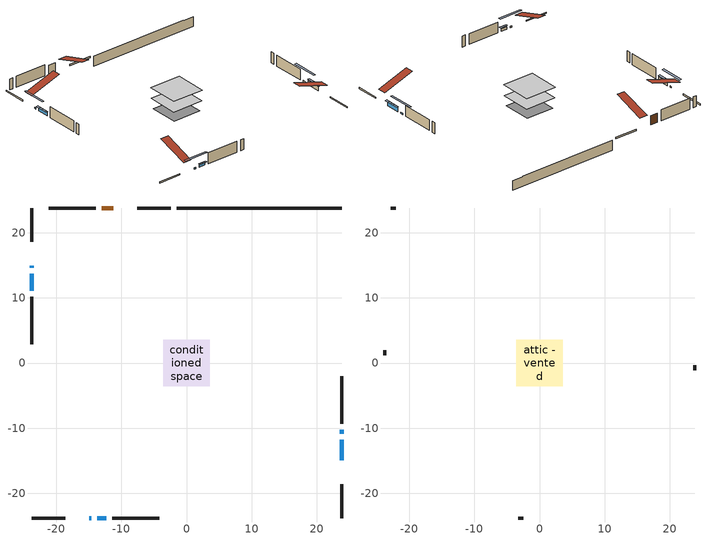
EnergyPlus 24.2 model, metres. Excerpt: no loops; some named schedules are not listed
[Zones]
conditioned space
 floor adiabatic (AdiabaticFloorConstruction): -3.53,-3.53 -3.53,3.53 3.53,3.53 3.53,-3.53 z0.61
 floor foundation (Slab1 construction): -3.22,-3.22 -3.22,3.22 3.22,3.22 3.22,-3.22 z-1.68
 floor foundation (Slab2 construction): -1.07,-1.07 -1.07,1.07 1.07,1.07 1.07,-1.07 z0
 wall outside (RimJoist1 construction): -2.43,23.79 -7.58,23.79 / -23.79,-23.79 -18.65,-23.79 / -23.79,23.79 -23.79,18.65 / 23.79,-23.79 23.79,-18.65 z0.61:0.91
 wall outside (AdiabaticWallConstruction 1): -11.28,23.79 -12.99,23.79 z0.61:2.64
 wall outside (AdiabaticWallConstruction): 23.79,-14.95 23.79,-11.81 z0.61:1.59; -14.95,-23.79 -14.62,-23.79 / -23.79,14.95 -23.79,14.62 / 23.79,-10.88 23.79,-10.22 z0.61:0.92; -13.69,-23.79 -12.35,-23.79 z0.61:1.23; -23.79,13.69 -23.79,11.07 z0.61:1.42
 wall outside (Wall1 construction): -13.92,23.79 -21.18,23.79 / -11.43,-23.79 -4.17,-23.79 / -23.79,10.15 -23.79,2.89 / 23.79,-9.3 23.79,-2.04 z0.61:3.05
 wall foundation (FoundationWall1 construction): -1.5,23.79,-1.68 -1.5,23.79,0.61 21.26,23.79,0.61 21.26,23.79,0.45 23.79,23.79,0.45 23.79,23.79,-1.68
 window (WindowConstruction): 23.79,-14.95 23.79,-11.81 z0.61:1.59
 window (WindowConstruction 4): -14.95,-23.79 -14.62,-23.79 z0.61:0.91
 window (WindowConstruction 5): -23.79,14.95 -23.79,14.62 z0.61:0.91
 window (WindowConstruction 1): -13.69,-23.79 -12.35,-23.79 z0.61:1.23
 window (WindowConstruction 2): -23.79,13.69 -23.79,11.07 z0.61:1.42
 window (WindowConstruction 3): 23.79,-10.88 23.79,-10.23 z0.61:0.91
 door (Door): -11.28,23.79 -12.99,23.79 z0.61:2.64
 ceiling adiabatic (AdiabaticFloorConstruction): 3.53,-3.53 3.53,3.53 -3.53,3.53 -3.53,-3.53 z0.61
attic - vented
 floor to conditioned space (Floor1 construction Reversed): -3.6,-3.6 -3.6,3.6 3.6,3.6 3.6,-3.6 z3.05
 wall outside (Wall2 construction): -22.1,23.79 -22.87,23.79 / -3.24,-23.79 -2.48,-23.79 / -23.79,1.96 -23.79,1.2 / 23.79,-1.11 23.79,-0.35 z0.61:3.05
 roof outside (Roof1 construction): -10.35,23.79,3.05 -10.35,16.78,5.39 -8.5,16.78,5.39 -8.5,23.79,3.05; -15.87,-23.79,3.05 -15.87,-16.78,5.39 -17.72,-16.78,5.39 -17.72,-23.79,3.05; -23.79,15.87,3.05 -16.78,15.87,5.39 -16.78,17.72,5.39 -23.79,17.72,3.05; 23.79,-15.87,3.05 16.78,-15.87,5.39 16.78,-17.72,5.39 23.79,-17.72,3.05
shading: 23.79,-11.61 23.79,-15.15 24.21,-15.15 24.21,-11.61 z1.79; -12.04,-23.79 -17.52,-23.79 -17.52,-24.21 -12.04,-24.21 z3.49; -23.79,12.04 -23.79,17.52 -24.21,17.52 -24.21,12.04 z3.49; -12.15,-23.79 -13.89,-23.79 -13.89,-24.21 -12.15,-24.21 z1.43; -23.79,10.87 -23.79,13.89 -24.21,13.89 -24.21,10.87 z1.62; 23.79,-7.65 23.79,-13.46 24.21,-13.46 24.21,-7.65 z3.49
[Building]
Building 1: Terrain=Suburbs
[Site:Location]
Brandon AP_MB: Latitude {deg}=49.91; Longitude {deg}=-99.95; Time Zone {hr}=-6; Elevation {m}=409; Keep Site Location Information=Yes
[Site:GroundTemperature:Shallow]
-3.6548, -6.30175, -6.51373, -5.25761, -0.215017, 4.80409, 9.15538, 11.9118, 12.146, 9.9041, 5.66376, 0.798623
[Site:WaterMainsTemperature]
Calculation Method=Schedule; Temperature Schedule=mains temperature schedule
[Material] Roughness=Rough; Thermal Absorptance=0.9
Name | Thickness {m} | Conductivity {W/m-K} | Density {kg/m3} | Specific Heat {J/kg-K} | Solar Absorptance | Visible Absorptance
asphalt or fiberglass shingles | 0.00635 | 0.162714 | 1121.4 | 1465.45 | 0.84 | 0.84
ceiling loosefill ins | 0.0846667 | 0.0480833 | 16.02 | 1046.75 | 0.7 | 0.7
ceiling stud and cavity | 0.1397 | 0.0874721 | 65.682 | 1177.47 | 0.7 | 0.7
concrete 4.0 in. | 0.1016 | 1.803125 | 2242.8 | 837.4 | 0.7 | 0.7
concrete 8.0 in. | 0.2032 | 1.803125 | 2242.8 | 837.4 | 0.7 | 0.7
door material | 0.04445 | 0.188738 | 512.64 | 1214.23 | 0.7 | 0.7
floor covering | 0.0127 | 0.0433444 | 54.468 | 1339.84 | 0.6 | 0.6
floor rigid ins; wall rigid ins | 0.512978 | 0.029427 | 32.04 | 1214.23 | 0.7 | 0.7
floor stud and cavity | 0.1397 | 1.75129 | 37.0049 | 1207.88 | 0.7 | 0.7
furniture material conditioned space 1 | 0.1524 | 0.115458 | 640.8 | 1214.23 | 0.6 | 0.6
gypsum board | 0.0127 | 0.160291 | 801 | 837.4 | 0.6 | 0.6
osb sheathing 0.5 in. | 0.0127 | 0.115458 | 512.64 | 1214.23 | 0.7 | 0.7
osb sheathing 0.75 in. | 0.01905 | 0.115458 | 512.64 | 1214.23 | 0.7 | 0.7
osb sheathing 2.0 in. | 0.0508 | 0.115458 | 512.64 | 1214.23 | 0.7 | 0.7
rim joist stud and cavity | 0.0508 | 0.029095 | 125.044 | 1163.47 | 0.6 | 0.6
wall stud and cavity | 0.1397 | 0.117888 | 139.0536 | 1170.24 | 0.7 | 0.7
wall stud and cavity 1 | 0.0889 | 6.1454 | 50.32683 | 1063.81 | 0.6 | 0.6
wall stud and cavity 2 | 0.0889 | 0.380278 | 52.3479 | 1209.89 | 0.7 | 0.7
wall stud and cavity 3 | 0.0889 | 0.391764 | 83.0341 | 1211.67 | 0.7 | 0.7
wood siding | 0.0254 | 0.102417 | 544.68 | 1172.36 | 0.4 | 0.4
wood siding 1 | 0.00254 | 0.102417 | 544.68 | 1172.36 | 0.4 | 0.4
wood siding 2; wood siding 3; wood siding 4 | 0.0254 | 0.102417 | 544.68 | 1172.36 | 0.7 | 0.7
[WindowMaterial:SimpleGlazingSystem]
Name | U-Factor {W/m2-K} | Solar Heat Gain Coefficient
WindowMaterial | 2.77314 | 0.65
WindowMaterial 1 | 2.750991 | 0.59
WindowMaterial 2 | 2.765186 | 0.63
WindowMaterial 3 | 2.680016 | 0.43
WindowMaterial 4 | 4.391933 | 0.49
[Construction]
AdiabaticFloorConstruction: floor stud and cavity, floor rigid ins, osb sheathing 0.75 in., floor covering
AdiabaticWallConstruction: wood siding 3, wall rigid ins, wall stud and cavity 2, gypsum board
AdiabaticWallConstruction 1: wood siding 4, wall rigid ins, wall stud and cavity 2, gypsum board
Door: door material
Floor1 construction Reversed: gypsum board, ceiling stud and cavity, ceiling loosefill ins
FoundationWall1 construction: concrete 8.0 in.
furniture construction conditioned space 1: furniture material conditioned space 1
PartitionWallConstruction: gypsum board, wall stud and cavity 3, gypsum board
RimJoist1 construction: wood siding 2, osb sheathing 2.0 in., rim joist stud and cavity
Roof1 construction: asphalt or fiberglass shingles
Slab1 construction; Slab2 construction: concrete 4.0 in.
Wall1 construction: wood siding, osb sheathing 0.5 in., wall stud and cavity, gypsum board
Wall2 construction: wood siding 1, wall stud and cavity 1
WindowConstruction: WindowMaterial
WindowConstruction 1: WindowMaterial 1
WindowConstruction 2: WindowMaterial 2
WindowConstruction 3; WindowConstruction 4: WindowMaterial 3
WindowConstruction 5: WindowMaterial 4
[Zone] Multiplier=1; Part of Total Floor Area=Yes
Name | Volume {m3}
attic - vented | 19.6776
conditioned space | 228.4
[Space]
Name | Zone | Volume {m3}
attic - vented 1 | attic - vented | 19.6776
conditioned space 1 | conditioned space | 228.4
[ZoneInfiltration:EffectiveLeakageArea]
infil attic - vented 1: Zone or Space=attic - vented 1; Schedule=Always On Discrete; Effective Air Leakage Area {cm2}=1752.68; Stack Coefficient=0.000332131; Wind Coefficient=1.23133e-05
[ZoneMixing]
whole house fan mix: Zone or Space=attic - vented; Schedule=Always On Continuous; Design Flow Rate Calculation Method=Flow/Zone; Design Flow Rate {m3/s}=0; Source Zone or Space=conditioned space
[SurfaceProperty:ExposedFoundationPerimeter] Exposed Perimeter Calculation Method=TotalExposedPerimeter
Name | Total Exposed Perimeter {m}
Slab1 | 25.298
Slab2 | 6.40101
[InternalMass] Zone or ZoneList=conditioned space; Space or SpaceList=conditioned space 1
Name | Construction | Surface Area {m2}
furniture mass conditioned space 1 | furniture construction conditioned space 1 | 38.352
partition wall mass | PartitionWallConstruction | 95.8801
[Lights]
interior lighting: Zone or ZoneList or Space or SpaceList=conditioned space 1; Schedule=interior lighting schedule; Design Level Calculation Method=LightingLevel; Lighting Level {W}=343.2; Return Air Fraction=0; Fraction Radiant=0.6; Fraction Visible=0.2; Fraction Replaceable=1
[People]
occupants: Zone or ZoneList or Space or SpaceList=conditioned space 1; Number of People Schedule=occupants schedule; Number of People Calculation Method=People; Number of People=3; Fraction Radiant=0.314171; Sensible Heat Fraction=0.56303; Activity Level Schedule=occupants activity schedule; Carbon Dioxide Generation Rate {m3/s-W}=0; Enable ASHRAE 55 Comfort Warnings=No; Mean Radiant Temperature Calculation Type=EnclosureAveraged
[ElectricEquipment] Zone or ZoneList or Space or SpaceList=conditioned space 1; Design Level Calculation Method=EquipmentLevel
Name | Schedule | Design Level {W} | Fraction Latent | Fraction Radiant | Fraction Lost
clothes dryer | clothes dryer schedule | 140.772 | 0.015 | 0.081 | 0.85
clothes washer | clothes washer schedule | 32.1985 | 0.03 | 0.162 | 0.7
cooking range | cooking range schedule | 215.147 | 0.08 | 0.432 | 0.2
dishwasher | dishwasher schedule | 66.8632 | 0.3 | 0.18 | 0.4
fridge | fridge schedule | 72.9452 | 0 | 0.6 | 0
mech vent house fan | mech vent house fan schedule | 10 | 0 | 0 | 1
mech vent house fan cfis | mech vent house fan cfis schedule | 0 | 0 | 0 | 0
misc plug loads | misc plug loads schedule | 494.7 | 0.045 | 0.513 | 0.1
whole house fan | Always On Discrete | 0 | 0 | 0 | 1
[OtherEquipment] Zone or ZoneList or Space or SpaceList=conditioned space 1; Design Level Calculation Method=EquipmentLevel
Name | Fuel Type | Schedule | Design Level {W} | Fraction Latent | Fraction Radiant | Fraction Lost
clothes dryer 1 | Electricity | clothes dryer schedule | 0 | 0.015 | 0.081 | 0.85
cooking range 1 | Electricity | cooking range schedule | 0 | 0.08 | 0.432 | 0.2
general water use latent | None | general water use schedule | 62.594 | 1 | 0 | 0
general water use sensible | None | general water use schedule | -61.6891 | 0 | 0.6 | 0
mech vent house fan latent load | None | Always On Discrete | 0 | 1 | 0 | 0
mech vent house fan sensible load | None | Always On Discrete | 0 | 0 | 0 | 0
water heater energy adjustment1 | Electricity | Always On Discrete | 0.01 | 0 | 0 | 1
[ZoneInfiltration:DesignFlowRate] Zone or ZoneList or Space or SpaceList=conditioned space 1; Schedule=Always On Discrete; Design Flow Rate Calculation Method=Flow/Zone; Design Flow Rate {m3/s}=0
infil flow; natural vent flow; whole house fan flow
[AvailabilityManager:Scheduled]
furnace airloop Availability Manager: Schedule=Always On Discrete
[Foundation:Kiva] Initial Indoor Air Temperature {C}=21; Wall Depth Below Slab {m}=0.2032
Name | Wall Height Above Grade {m}
Foundation Kiva 1 | 0.609996
Foundation Kiva 2 | 0.1016
[Foundation:Kiva:Settings]
Soil Conductivity {W/m-K}=0.849921; Soil Density {kg/m3}=1842.3; Soil Specific Heat {J/kg-K}=418.7; Ground Solar Absorptivity=0.9; Ground Thermal Absorptivity=0.9; Ground Surface Roughness {m}=0.03; Far-Field Width {m}=40; Deep-Ground Boundary Condition=ZeroFlux; Deep-Ground Depth {m}=40; Minimum Cell Dimension {m}=0.2; Maximum Cell Growth Coefficient=3; Simulation Timestep=Timestep
[Exterior:Lights]
exterior lighting: Schedule=exterior lighting schedule; Design Level {W}=75.6
[EnergyManagementSystem:GlobalVariable]
furnace_airloop_Fan_RTF
infil_program_Qfan
infil_program_Qinf
natural_vent_program_Qnv
natural_vent_program_Qwhf
[EnergyManagementSystem:Sensor]
Name | Output:Variable or Output:Meter Index Key | Output:Variable or Output:Meter
airflow_gain | infil flow | Infiltration Sensible Heat Gain Energy
airflow_gain_1 | natural vent flow | Infiltration Sensible Heat Gain Energy
airflow_gain_2 | whole house fan flow | Infiltration Sensible Heat Gain Energy
airflow_loss | infil flow | Infiltration Sensible Heat Loss Energy
airflow_loss_1 | natural vent flow | Infiltration Sensible Heat Loss Energy
airflow_loss_2 | whole house fan flow | Infiltration Sensible Heat Loss Energy
clg_load_cond |  | Cooling:EnergyTransfer:Zone:CONDITIONED SPACE
clg_sp_s; clg_sp_s_1 | cooling setpoint | Schedule Value
clothes_dryer_exhaust_0_sch_s | clothes dryer exhaust 0 schedule | Schedule Value
cool_season | cooling season schedule | Schedule Value
htg_load_cond |  | Heating:EnergyTransfer:Zone:CONDITIONED SPACE
htg_sp_s; htg_sp_s_1 | heating setpoint | Schedule Value
ig_ee_conv | clothes dryer | Electric Equipment Convective Heating Energy
ig_ee_conv_2 | cooking range | Electric Equipment Convective Heating Energy
ig_ee_conv_4 | fridge | Electric Equipment Convective Heating Energy
ig_ee_conv_5 | misc plug loads | Electric Equipment Convective Heating Energy
ig_ee_conv_6 | whole house fan | Electric Equipment Convective Heating Energy
ig_ee_rad | clothes dryer | Electric Equipment Radiant Heating Energy
ig_ee_rad_2 | cooking range | Electric Equipment Radiant Heating Energy
ig_ee_rad_4 | fridge | Electric Equipment Radiant Heating Energy
ig_ee_rad_5 | misc plug loads | Electric Equipment Radiant Heating Energy
ig_ee_rad_6 | whole house fan | Electric Equipment Radiant Heating Energy
ig_lgt_conv | interior lighting | Lights Convective Heating Energy
ig_lgt_rad | interior lighting | Lights Radiant Heating Energy
ig_lgt_vis | interior lighting | Lights Visible Radiation Heating Energy
ig_oe_conv | clothes dryer 1 | Other Equipment Convective Heating Energy
ig_oe_conv_1 | cooking range 1 | Other Equipment Convective Heating Energy
ig_oe_conv_2 | general water use latent | Other Equipment Convective Heating Energy
ig_oe_conv_3 | general water use sensible | Other Equipment Convective Heating Energy
ig_oe_conv_4 | water heater energy adjustment1 | Other Equipment Convective Heating Energy
ig_oe_rad | clothes dryer 1 | Other Equipment Radiant Heating Energy
ig_oe_rad_1 | cooking range 1 | Other Equipment Radiant Heating Energy
ig_oe_rad_2 | general water use latent | Other Equipment Radiant Heating Energy
ig_oe_rad_3 | general water use sensible | Other Equipment Radiant Heating Energy
ig_oe_rad_4 | water heater energy adjustment1 | Other Equipment Radiant Heating Energy
ig_ppl_conv | occupants | People Convective Heating Energy
ig_ppl_rad | occupants | People Radiant Heating Energy
im_conv | furniture mass conditioned space 1 | Surface Inside Face Convection Heat Gain Energy
im_conv_1 | partition wall mass | Surface Inside Face Convection Heat Gain Energy
im_ig | furniture mass conditioned space 1 | Surface Inside Face Internal Gains Radiation Heat Gain Energy
im_ig_1 | partition wall mass | Surface Inside Face Internal Gains Radiation Heat Gain Energy
im_lgt | furniture mass conditioned space 1 | Surface Inside Face Lights Radiation Heat Gain Energy
im_lgt_1 | partition wall mass | Surface Inside Face Lights Radiation Heat Gain Energy
im_sol | furniture mass conditioned space 1 | Surface Inside Face Solar Radiation Heat Gain Energy
im_sol_1 | partition wall mass | Surface Inside Face Solar Radiation Heat Gain Energy
im_surf | furniture mass conditioned space 1 | Surface Inside Face Net Surface Thermal Radiation Heat Gain Energy
im_surf_1 | partition wall mass | Surface Inside Face Net Surface Thermal Radiation Heat Gain Energy
mv_conv | mech vent house fan | Electric Equipment Convective Heating Energy
mv_conv_1 | mech vent house fan cfis | Electric Equipment Convective Heating Energy
mv_conv_2 | mech vent house fan latent load | Other Equipment Convective Heating Energy
mv_conv_3 | mech vent house fan sensible load | Other Equipment Convective Heating Energy
mv_rad | mech vent house fan | Electric Equipment Radiant Heating Energy
mv_rad_1 | mech vent house fan cfis | Electric Equipment Radiant Heating Energy
mv_rad_2 | mech vent house fan latent load | Other Equipment Radiant Heating Energy
mv_rad_3 | mech vent house fan sensible load | Other Equipment Radiant Heating Energy
natural_vent_s | natural vent schedule | Schedule Value
out_pb_s |  | Site Outdoor Air Barometric Pressure
out_wt_s |  | Site Outdoor Air Humidity Ratio
site_vw_s |  | Site Wind Speed
ss_back_out | Window1 | Surface Window Shortwave from Zone Back Out Window Heat Transfer Rate
ss_back_out_1 | Window11 | Surface Window Shortwave from Zone Back Out Window Heat Transfer Rate
ss_back_out_2 | Window12 | Surface Window Shortwave from Zone Back Out Window Heat Transfer Rate
ss_back_out_3 | Window4 | Surface Window Shortwave from Zone Back Out Window Heat Transfer Rate
ss_back_out_4 | Window6 | Surface Window Shortwave from Zone Back Out Window Heat Transfer Rate
ss_back_out_5 | Window9 | Surface Window Shortwave from Zone Back Out Window Heat Transfer Rate
ss_conv | Door1 | Surface Inside Face Convection Heat Gain Energy
ss_conv_1 | Window1 | Surface Inside Face Convection Heat Gain Energy
ss_conv_2 | Window11 | Surface Inside Face Convection Heat Gain Energy
ss_conv_3 | Window12 | Surface Inside Face Convection Heat Gain Energy
ss_conv_4 | Window4 | Surface Inside Face Convection Heat Gain Energy
ss_conv_5 | Window6 | Surface Inside Face Convection Heat Gain Energy
ss_conv_6 | Window9 | Surface Inside Face Convection Heat Gain Energy
ss_ig | Door1 | Surface Inside Face Internal Gains Radiation Heat Gain Energy
ss_ig_1 | Window1 | Surface Inside Face Internal Gains Radiation Heat Gain Energy
ss_ig_2 | Window11 | Surface Inside Face Internal Gains Radiation Heat Gain Energy
ss_ig_3 | Window12 | Surface Inside Face Internal Gains Radiation Heat Gain Energy
ss_ig_4 | Window4 | Surface Inside Face Internal Gains Radiation Heat Gain Energy
ss_ig_5 | Window6 | Surface Inside Face Internal Gains Radiation Heat Gain Energy
ss_ig_6 | Window9 | Surface Inside Face Internal Gains Radiation Heat Gain Energy
ss_lgt | Door1 | Surface Inside Face Lights Radiation Heat Gain Energy
ss_sol | Door1 | Surface Inside Face Solar Radiation Heat Gain Energy
ss_surf | Door1 | Surface Inside Face Net Surface Thermal Radiation Heat Gain Energy
ss_surf_1 | Window1 | Surface Inside Face Net Surface Thermal Radiation Heat Gain Energy
ss_surf_2 | Window11 | Surface Inside Face Net Surface Thermal Radiation Heat Gain Energy
ss_surf_3 | Window12 | Surface Inside Face Net Surface Thermal Radiation Heat Gain Energy
ss_surf_4 | Window4 | Surface Inside Face Net Surface Thermal Radiation Heat Gain Energy
ss_surf_5 | Window6 | Surface Inside Face Net Surface Thermal Radiation Heat Gain Energy
ss_surf_6 | Window9 | Surface Inside Face Net Surface Thermal Radiation Heat Gain Energy
ss_trans_in | Window1 | Surface Window Transmitted Solar Radiation Rate
ss_trans_in_1 | Window11 | Surface Window Transmitted Solar Radiation Rate
ss_trans_in_2 | Window12 | Surface Window Transmitted Solar Radiation Rate
ss_trans_in_3 | Window4 | Surface Window Transmitted Solar Radiation Rate
ss_trans_in_4 | Window6 | Surface Window Transmitted Solar Radiation Rate
ss_trans_in_5 | Window9 | Surface Window Transmitted Solar Radiation Rate
ss_trans_out | Window1 | Surface Inside Face Initial Transmitted Diffuse Transmitted Out Window Solar Radiation Rate
ss_trans_out_1 | Window11 | Surface Inside Face Initial Transmitted Diffuse Transmitted Out Window Solar Radiation Rate
ss_trans_out_2 | Window12 | Surface Inside Face Initial Transmitted Diffuse Transmitted Out Window Solar Radiation Rate
ss_trans_out_3 | Window4 | Surface Inside Face Initial Transmitted Diffuse Transmitted Out Window Solar Radiation Rate
ss_trans_out_4 | Window6 | Surface Inside Face Initial Transmitted Diffuse Transmitted Out Window Solar Radiation Rate
ss_trans_out_5 | Window9 | Surface Inside Face Initial Transmitted Diffuse Transmitted Out Window Solar Radiation Rate
s_conv | Floor1 | Surface Inside Face Convection Heat Gain Energy
s_conv_1 | FoundationWall1 | Surface Inside Face Convection Heat Gain Energy
s_conv_10 | Wall1:0 | Surface Inside Face Convection Heat Gain Energy
s_conv_11 | Wall1:180 | Surface Inside Face Convection Heat Gain Energy
s_conv_12 | Wall1:270 | Surface Inside Face Convection Heat Gain Energy
s_conv_13 | Wall1:90 | Surface Inside Face Convection Heat Gain Energy
s_conv_2 | inferred conditioned ceiling | Surface Inside Face Convection Heat Gain Energy
s_conv_3 | inferred conditioned floor | Surface Inside Face Convection Heat Gain Energy
s_conv_4 | RimJoist1:0 | Surface Inside Face Convection Heat Gain Energy
s_conv_5 | RimJoist1:180 | Surface Inside Face Convection Heat Gain Energy
s_conv_6 | RimJoist1:270 | Surface Inside Face Convection Heat Gain Energy
s_conv_7 | RimJoist1:90 | Surface Inside Face Convection Heat Gain Energy
s_conv_8 | Slab1 | Surface Inside Face Convection Heat Gain Energy
s_conv_9 | Slab2 | Surface Inside Face Convection Heat Gain Energy
s_ig | Floor1 | Surface Inside Face Internal Gains Radiation Heat Gain Energy
s_ig_1 | FoundationWall1 | Surface Inside Face Internal Gains Radiation Heat Gain Energy
s_ig_10 | Wall1:0 | Surface Inside Face Internal Gains Radiation Heat Gain Energy
s_ig_11 | Wall1:180 | Surface Inside Face Internal Gains Radiation Heat Gain Energy
s_ig_12 | Wall1:270 | Surface Inside Face Internal Gains Radiation Heat Gain Energy
s_ig_13 | Wall1:90 | Surface Inside Face Internal Gains Radiation Heat Gain Energy
s_ig_2 | inferred conditioned ceiling | Surface Inside Face Internal Gains Radiation Heat Gain Energy
s_ig_3 | inferred conditioned floor | Surface Inside Face Internal Gains Radiation Heat Gain Energy
s_ig_4 | RimJoist1:0 | Surface Inside Face Internal Gains Radiation Heat Gain Energy
s_ig_5 | RimJoist1:180 | Surface Inside Face Internal Gains Radiation Heat Gain Energy
s_ig_6 | RimJoist1:270 | Surface Inside Face Internal Gains Radiation Heat Gain Energy
s_ig_7 | RimJoist1:90 | Surface Inside Face Internal Gains Radiation Heat Gain Energy
s_ig_8 | Slab1 | Surface Inside Face Internal Gains Radiation Heat Gain Energy
s_ig_9 | Slab2 | Surface Inside Face Internal Gains Radiation Heat Gain Energy
s_lgt | Floor1 | Surface Inside Face Lights Radiation Heat Gain Energy
s_lgt_1 | FoundationWall1 | Surface Inside Face Lights Radiation Heat Gain Energy
s_lgt_10 | Wall1:0 | Surface Inside Face Lights Radiation Heat Gain Energy
s_lgt_11 | Wall1:180 | Surface Inside Face Lights Radiation Heat Gain Energy
s_lgt_12 | Wall1:270 | Surface Inside Face Lights Radiation Heat Gain Energy
s_lgt_13 | Wall1:90 | Surface Inside Face Lights Radiation Heat Gain Energy
s_lgt_2 | inferred conditioned ceiling | Surface Inside Face Lights Radiation Heat Gain Energy
s_lgt_3 | inferred conditioned floor | Surface Inside Face Lights Radiation Heat Gain Energy
s_lgt_4 | RimJoist1:0 | Surface Inside Face Lights Radiation Heat Gain Energy
s_lgt_5 | RimJoist1:180 | Surface Inside Face Lights Radiation Heat Gain Energy
s_lgt_6 | RimJoist1:270 | Surface Inside Face Lights Radiation Heat Gain Energy
s_lgt_7 | RimJoist1:90 | Surface Inside Face Lights Radiation Heat Gain Energy
s_lgt_8 | Slab1 | Surface Inside Face Lights Radiation Heat Gain Energy
s_lgt_9 | Slab2 | Surface Inside Face Lights Radiation Heat Gain Energy
s_sol | Floor1 | Surface Inside Face Solar Radiation Heat Gain Energy
s_sol_1 | FoundationWall1 | Surface Inside Face Solar Radiation Heat Gain Energy
s_sol_10 | Wall1:0 | Surface Inside Face Solar Radiation Heat Gain Energy
s_sol_11 | Wall1:180 | Surface Inside Face Solar Radiation Heat Gain Energy
s_sol_12 | Wall1:270 | Surface Inside Face Solar Radiation Heat Gain Energy
s_sol_13 | Wall1:90 | Surface Inside Face Solar Radiation Heat Gain Energy
s_sol_2 | inferred conditioned ceiling | Surface Inside Face Solar Radiation Heat Gain Energy
s_sol_3 | inferred conditioned floor | Surface Inside Face Solar Radiation Heat Gain Energy
s_sol_4 | RimJoist1:0 | Surface Inside Face Solar Radiation Heat Gain Energy
s_sol_5 | RimJoist1:180 | Surface Inside Face Solar Radiation Heat Gain Energy
s_sol_6 | RimJoist1:270 | Surface Inside Face Solar Radiation Heat Gain Energy
s_sol_7 | RimJoist1:90 | Surface Inside Face Solar Radiation Heat Gain Energy
s_sol_8 | Slab1 | Surface Inside Face Solar Radiation Heat Gain Energy
s_sol_9 | Slab2 | Surface Inside Face Solar Radiation Heat Gain Energy
s_surf | Floor1 | Surface Inside Face Net Surface Thermal Radiation Heat Gain Energy
s_surf_1 | FoundationWall1 | Surface Inside Face Net Surface Thermal Radiation Heat Gain Energy
s_surf_10 | Wall1:0 | Surface Inside Face Net Surface Thermal Radiation Heat Gain Energy
s_surf_11 | Wall1:180 | Surface Inside Face Net Surface Thermal Radiation Heat Gain Energy
s_surf_12 | Wall1:270 | Surface Inside Face Net Surface Thermal Radiation Heat Gain Energy
s_surf_13 | Wall1:90 | Surface Inside Face Net Surface Thermal Radiation Heat Gain Energy
s_surf_2 | inferred conditioned ceiling | Surface Inside Face Net Surface Thermal Radiation Heat Gain Energy
s_surf_3 | inferred conditioned floor | Surface Inside Face Net Surface Thermal Radiation Heat Gain Energy
s_surf_4 | RimJoist1:0 | Surface Inside Face Net Surface Thermal Radiation Heat Gain Energy
s_surf_5 | RimJoist1:180 | Surface Inside Face Net Surface Thermal Radiation Heat Gain Energy
s_surf_6 | RimJoist1:270 | Surface Inside Face Net Surface Thermal Radiation Heat Gain Energy
s_surf_7 | RimJoist1:90 | Surface Inside Face Net Surface Thermal Radiation Heat Gain Energy
s_surf_8 | Slab1 | Surface Inside Face Net Surface Thermal Radiation Heat Gain Energy
s_surf_9 | Slab2 | Surface Inside Face Net Surface Thermal Radiation Heat Gain Energy
[EnergyManagementSystem:Actuator]
Name | Actuated Component Unique | Actuated Component Type | Actuated Component Control Type
fridge_schedule_act | fridge schedule | Schedule:Constant | Schedule Value
infil_flow_act | infil flow | Zone Infiltration | Air Exchange Flow Rate
mech_vent_house_fan_cfis_act | mech vent house fan cfis | ElectricEquipment | Electricity Rate
mech_vent_house_fan_latent_load_act | mech vent house fan latent load | OtherEquipment | Power Level
mech_vent_house_fan_sensible_load_act | mech vent house fan sensible load | OtherEquipment | Power Level
natural_vent_flow_act | natural vent flow | Zone Infiltration | Air Exchange Flow Rate
water_heater_ec_adj_act | water heater energy adjustment1 | OtherEquipment | Power Level
whole_house_fan_act | whole house fan | ElectricEquipment | Electricity Rate
whole_house_fan_flow_act | whole house fan flow | Zone Infiltration | Air Exchange Flow Rate
whole_house_fan_mix_act | whole house fan mix | ZoneMixing | Air Exchange Flow Rate
